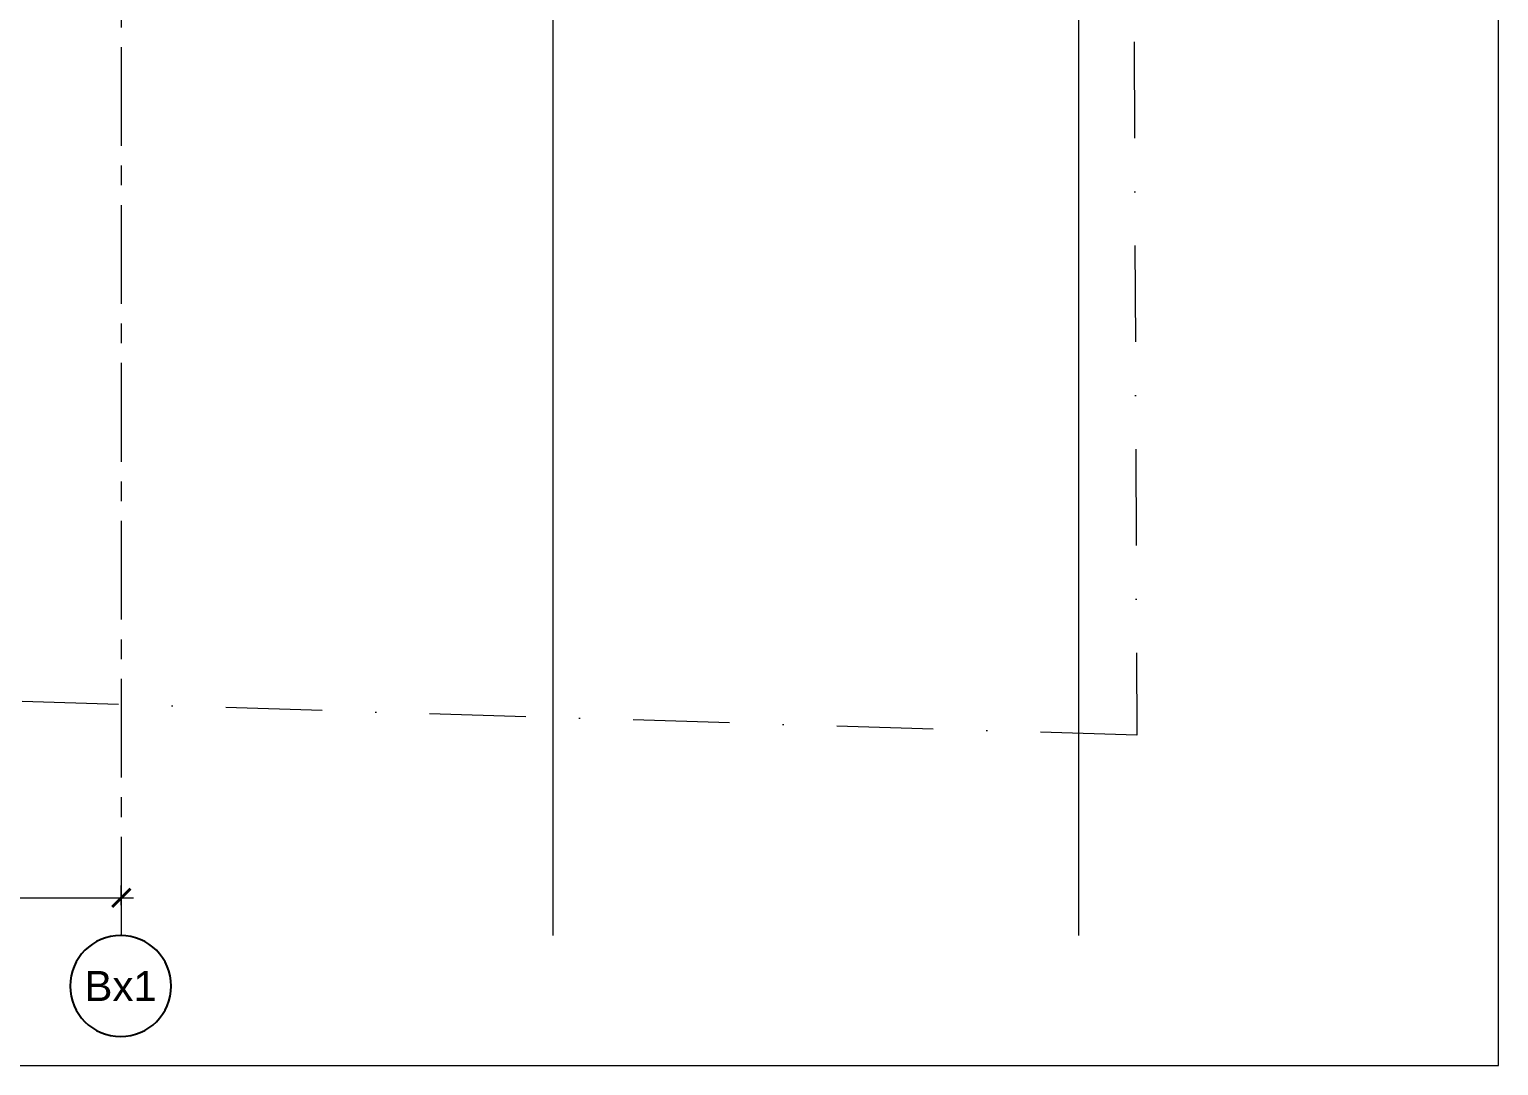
# Model space of a CAD drawing. Header units: centimetres. Extents: x 105417 to 110818, y -55119 to -48326.
# Drawn here: x 109504 to 110713, y -55119 to -54266 of the extents above; entities that cross this region are included whole.
import ezdxf
from ezdxf.enums import TextEntityAlignment as Align

# ---------------------------------------------------------------- set-up
doc = ezdxf.new("R2010")
doc.units = ezdxf.units.CM
doc.header["$LTSCALE"] = 50
doc.header["$MEASUREMENT"] = 0
for name, pattern in [('23486-A01$0${ Chain Double-Dash }', [0]), ('AXES', [2, 1.25, -0.25, 0.25, -0.25]), ('CACHE', [0.375, 0.25, -0.125]), ('Dot & Dashed', [335.138881, 158.75, -88.194444, 0, -88.194437])]:
    doc.linetypes.add(name, pattern=pattern)
doc.layers.get('0').update_dxf_attribs({"color": 8})
doc.layers.add('AXES', color=10, linetype='AXES')
doc.layers.add('BETON CACHE', color=4, linetype='CACHE', lineweight=5)
doc.layers.add('MACONNERIE COUPE', color=7, linetype='Continuous', lineweight=30)
doc.layers.add('FMULT', color=150, linetype='Continuous', plot=False)
doc.layers.add('HORS GEL', color=7, linetype='CACHE', lineweight=15, true_color=0x00661a)
doc.styles.add('FN_TEXT_1.50', font='arial.ttf', dxfattribs={"height": 10})
doc.styles.add('RS_TEXT_1.50', font='arial.ttf', dxfattribs={"height": 12.5})
doc.styles.add('RS_TXT_100', font='arial.ttf', dxfattribs={"height": 25})
doc.dimstyles.new('RS_100CM_LINEAIRE', dxfattribs={"dimscale": 10, "dimtxt": 25, "dimasz": 1.5, "dimexe": 1, "dimexo": 2.5, "dimgap": 1, "dimtad": 1, "dimdec": 1, "dimrnd": 0.5, "dimdsep": 46, "dimtxsty": 'RS_TXT_100', "dimblk1": 'ARCHTICK', "dimblk2": 'ARCHTICK', "dimsah": 1, "dimcen": 2.5, "dimdle": 1, "dimclrt": 4, "dimadec": 0, "dimazin": 2, "dimtfac": 1, "dimtdec": 1, "dimtix": 1, "dimtmove": 2, "dimatfit": 3, "dimfxl": 1, "dimtolj": 1, "dimtzin": 0, "dimarcsym": 0})

# ---------------------------------------------------------------- blocks, each defined once
blk = doc.blocks.new('AXES_FN')
at = {"color": 0, "linetype": 'Continuous'}
blk.add_circle((0, 15), 22.18, dxfattribs=at)
at = {"color": 0, "style": 'FN_TEXT_1.50'}
blk.add_attdef('AXES', text='', height=12.5, dxfattribs=at).set_placement((-48.89, 20.63), align=Align.MIDDLE_CENTER)
blk = doc.blocks.new('_ArchTick')
at = {"color": 0, "linetype": 'ByBlock', "const_width": 0.15}
blk.add_lwpolyline([(-0.5, -0.5), (0.5, 0.5)], dxfattribs=at)
blk = doc.blocks.new('*D276')
at = {"layer": 'AXES', "color": 0, "linetype": 'Continuous', "lineweight": -2, "ltscale": 0.5, "transparency": 16777216}
for p, q in [((73433.4, -46019.7), (73433.4, -46003.7)), ((74203.4, -46019.7), (74203.4, -46003.7)), ((73423.4, -46013.7), (74213.4, -46013.7))]:
    blk.add_line(p, q, dxfattribs=at)
at = {"layer": 'Defpoints', "color": 0, "linetype": 'Continuous', "ltscale": 0.5, "transparency": 16777216}
for p in [(74203.4, -46013.7), (73433.4, -46044.7), (74203.4, -46044.7)]:
    blk.add_point(p, dxfattribs=at)
at = {"layer": 'AXES', "color": 0, "linetype": 'Continuous', "lineweight": -2, "ltscale": 0.5, "transparency": 16777216, "xscale": 15, "yscale": 15, "zscale": 15, "rotation": 180}
blk.add_blockref('_ArchTick', (73433.4, -46013.7), dxfattribs=at)
at = {"layer": 'AXES', "color": 0, "linetype": 'Continuous', "lineweight": -2, "ltscale": 0.5, "transparency": 16777216, "xscale": 15, "yscale": 15, "zscale": 15}
blk.add_blockref('_ArchTick', (74203.4, -46013.7), dxfattribs=at)
at = {"layer": 'AXES', "color": 4, "linetype": 'Continuous', "lineweight": 5, "ltscale": 0.5, "transparency": 16777216, "insert": (73818.4, -45990.9), "char_height": 25, "attachment_point": 5, "style": 'RS_TXT_100'}
blk.add_mtext('\\A1;770', dxfattribs=at)
blk = doc.blocks.new('A$Ceb270309')
at = {"layer": 'AXES', "lineweight": 5, "ltscale": 1.3}
blk.add_line((2040, -4150), (2040, -1058.41), dxfattribs=at)
at = {"layer": 'HORS GEL', "linetype": '23486-A01$0${ Chain Double-Dash }', "ltscale": 1.2}
for p, q in [((2395, 1580), (2395, -4150)), ((2827.5, 1580), (2827.5, -4150))]:
    blk.add_line(p, q, dxfattribs=at)
at = {"layer": 'AXES', "linetype": 'ByBlock'}
ref = blk.add_blockref('AXES_FN', (2039.38, -4163.46), dxfattribs=dict(at, xscale=-1.875, yscale=1.875, zscale=1.875, rotation=180))
ref.add_attrib('AXES', 'Bx1', dxfattribs={"layer": '0', "color": 0, "height": 24.75, "style": 'RS_TEXT_1.50'}).set_placement((2039.38, -4191.58), align=Align.MIDDLE)
at = {"layer": 'AXES', "linetype": 'Continuous', "lineweight": 5, "ltscale": 0.5}
dim = blk.add_linear_dim(base=(2040, -4118.93), p1=(1270, -4150), p2=(2040, -4150), dimstyle='RS_100CM_LINEAIRE', dxfattribs=at)
dim.commit()
dim.dimension.update_dxf_attribs({"geometry": '*D276', "text_midpoint": (1655, -4096.17), "insert": (-72163.45, 41894.73)})

msp = doc.modelspace()

# ---------------------------------------------------------------- linework, layer by layer
at = {"layer": 'BETON CACHE', "color": 232, "linetype": 'Dot & Dashed', "ltscale": 0.01}
msp.add_lwpolyline([(110414.98, -54847.46), (109101.74, -54807.71), (105754.49, -54401.92), (106155.59, -49521.26), (109804.87, -49407.74), (110394.27, -49414.31)], close=True, dxfattribs=at)
at = {"layer": 'FMULT', "lineweight": 5, "ltscale": 0.5}
msp.add_lwpolyline([(105416.93, -55119.47), (110712.69, -55119.47), (110712.69, -48775.25), (105416.93, -48775.25)], close=True, dxfattribs=at)

# ---------------------------------------------------------------- block references
at = {"layer": 'MACONNERIE COUPE', "lineweight": 5, "ltscale": 0.5}
msp.add_blockref('A$Ceb270309', (107539.35, -50862.36), dxfattribs=at)

doc.saveas('drawing.dxf')
